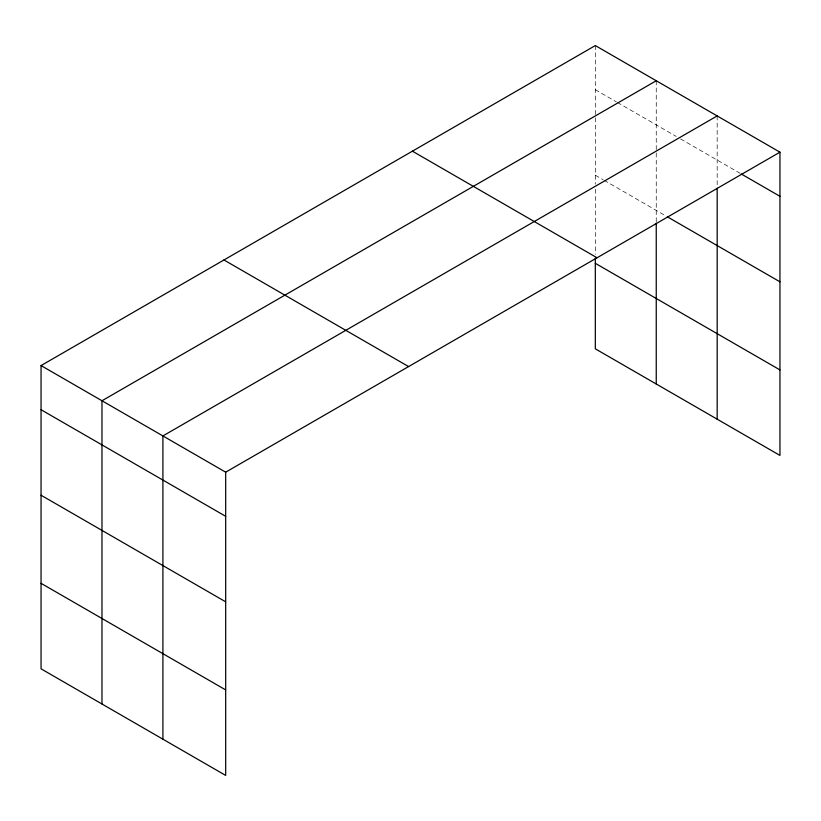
<?xml version="1.0" encoding="UTF-8"?>
<svg xmlns="http://www.w3.org/2000/svg" width="821" height="821" viewBox="0 0 821 821"><rect width="100%" height="100%" fill="white"/><g stroke="black" fill="none" stroke-linecap="round" stroke-linejoin="round"><path stroke-width="0.62" stroke-dasharray="4.11 3.08" d="M595.317 89.715L616.366 101.866M617.474 102.502L676.186 136.399M680.619 138.965L740.306 173.416M595.317 175.222L603.076 179.696M604.184 180.333L665.113 215.513M717.174 115.925L717.174 186.87M656.246 80.756L656.246 151.69M656.246 152.963L656.246 221.886M595.317 45.576L595.317 116.51M595.317 117.793L595.317 184.161M595.317 189.261L595.317 254.377"/><path stroke-width="1.23" d="M41.05 365.581L225.683 472.178L225.683 775.424L41.05 668.828L41.05 365.581L595.317 45.576L779.95 152.172L779.95 455.419L595.317 348.822L595.317 258.215M656.246 80.756L101.978 400.761L101.978 704.008M717.174 115.925L162.907 435.93L162.907 739.187M225.683 472.178L779.95 152.172M741.404 174.052L779.95 196.311M667.329 216.795L779.95 281.819M412.409 151.177L597.041 257.773M595.317 263.315L779.95 369.912M223.959 259.98L408.591 366.577M41.05 409.72L225.683 516.317M41.05 495.227L225.683 601.824M41.05 583.321L225.683 689.917M717.174 188.142L717.174 419.182M656.246 223.168L656.246 384.002"/></g></svg>
